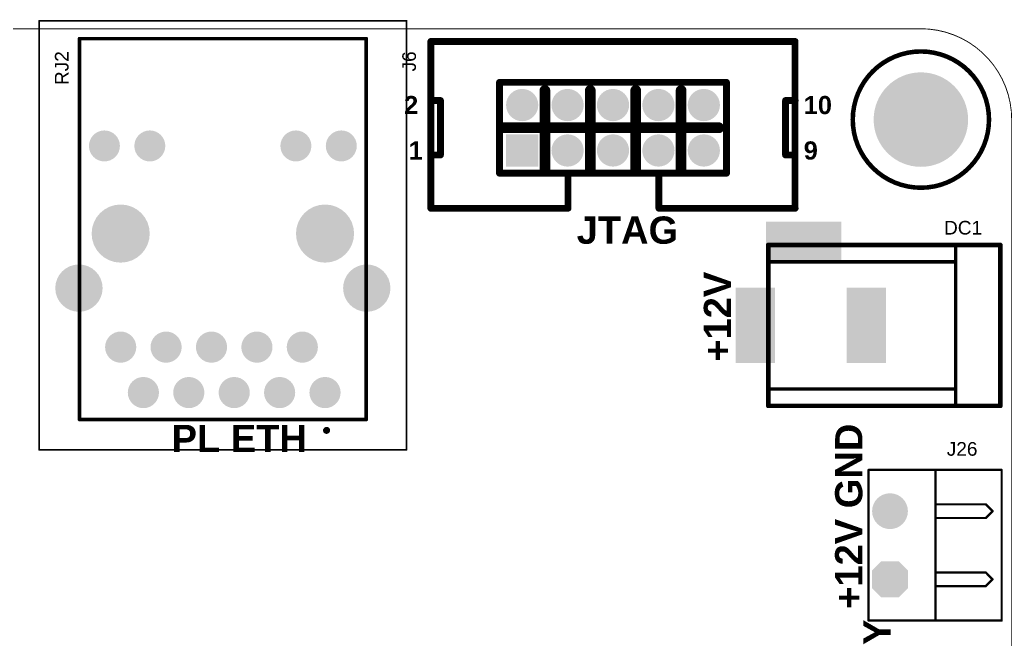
# Model space of a CAD drawing. Header units: inches. Extents: x -7 to 179, y 0 to 152.
# Drawn here: x 123.1 to 178.6, y 117.8 to 152.4 of the extents above; entities that cross this region are included whole.
import ezdxf

# ---------------------------------------------------------------- set-up
doc = ezdxf.new("R2010")
doc.units = ezdxf.units.IN
for name, color, linetype in [('BOT', 5, 'Continuous'), ('Bottom Overlay', 54, 'Continuous'), ('Bottom Solder', 6, 'Continuous'), ('Keep-Out Layer', 6, 'Continuous'), ('Mechanical 13', 56, 'Continuous'), ('Mechanical 15', 56, 'Continuous'), ('Multi-Layer', 9, 'Continuous'), ('Pad Holes', 156, 'Continuous'), ('TOP', 1, 'Continuous'), ('Top Overlay', 2, 'Continuous'), ('Top Solder', 216, 'Continuous')]:
    doc.layers.add(name, color=color, linetype=linetype)
doc.styles.add('Arial', font='', dxfattribs={"height": 0.2})
doc.styles.add('Arial_Bold', font='', dxfattribs={"height": 0.2})
doc.styles.get('Arial').set_extended_font_data('Arial')
doc.styles.get('Arial_Bold').set_extended_font_data('Arial', bold=True)

msp = doc.modelspace()

# ---------------------------------------------------------------- hatches: boundary and pattern name
at = {"layer": 'BOT'}
h = msp.add_hatch(color=5, dxfattribs=at)
edge = h.paths.add_edge_path()
edge.add_arc((173.482, 146.812), 2.54, 0, 360)
h = msp.add_hatch(color=5, dxfattribs=at)
edge = h.paths.add_edge_path()
edge.add_arc((151.181, 147.625), 0.8, 0, 360)
h = msp.add_hatch(color=5, dxfattribs=at)
edge = h.paths.add_edge_path()
edge.add_arc((153.721, 147.625), 0.8, 0, 360)
h = msp.add_hatch(color=5, dxfattribs=at)
edge = h.paths.add_edge_path()
edge.add_arc((156.261, 147.625), 0.8, 0, 360)
h = msp.add_hatch(color=5, dxfattribs=at)
edge = h.paths.add_edge_path()
edge.add_arc((158.801, 147.625), 0.8, 0, 360)
h = msp.add_hatch(color=5, dxfattribs=at)
edge = h.paths.add_edge_path()
edge.add_arc((161.341, 147.625), 0.8, 0, 360)
h = msp.add_hatch(color=5, dxfattribs=at)
edge = h.paths.add_edge_path()
edge.add_arc((127.813, 145.339), 0.765, 0, 360)
h = msp.add_hatch(color=5, dxfattribs=at)
edge = h.paths.add_edge_path()
edge.add_arc((130.353, 145.339), 0.765, 0, 360)
h = msp.add_hatch(color=5, dxfattribs=at)
edge = h.paths.add_edge_path()
edge.add_arc((138.523, 145.339), 0.765, 0, 360)
h = msp.add_hatch(color=5, dxfattribs=at)
edge = h.paths.add_edge_path()
edge.add_arc((141.063, 145.339), 0.765, 0, 360)
for points in [[(150.381, 145.885), (151.981, 145.885), (151.981, 144.285), (150.381, 144.285)], [(164.929, 141.005), (168.929, 141.005), (168.929, 139.005), (164.929, 139.005)], [(163.229, 137.305), (165.229, 137.305), (165.229, 133.305), (163.229, 133.305)], [(169.429, 137.305), (171.429, 137.305), (171.429, 133.305), (169.429, 133.305)], [(170.855, 121.557), (170.855, 120.657), (171.305, 120.207), (172.205, 120.207), (172.655, 120.657), (172.655, 121.557), (172.205, 122.007), (171.305, 122.007)]]:
    msp.add_hatch(color=5, dxfattribs=at).paths.add_polyline_path(points)
h = msp.add_hatch(color=5, dxfattribs=at)
edge = h.paths.add_edge_path()
edge.add_arc((153.721, 145.085), 0.8, 0, 360)
h = msp.add_hatch(color=5, dxfattribs=at)
edge = h.paths.add_edge_path()
edge.add_arc((156.261, 145.085), 0.8, 0, 360)
h = msp.add_hatch(color=5, dxfattribs=at)
edge = h.paths.add_edge_path()
edge.add_arc((158.801, 145.085), 0.8, 0, 360)
h = msp.add_hatch(color=5, dxfattribs=at)
edge = h.paths.add_edge_path()
edge.add_arc((161.341, 145.085), 0.8, 0, 360)
h = msp.add_hatch(color=5, dxfattribs=at)
edge = h.paths.add_edge_path()
edge.add_arc((128.723, 140.439), 0.813, 0, 360)
h = msp.add_hatch(color=5, dxfattribs=at)
edge = h.paths.add_edge_path()
edge.add_arc((140.153, 140.439), 0.813, 0, 360)
h = msp.add_hatch(color=5, dxfattribs=at)
edge = h.paths.add_edge_path()
edge.add_arc((126.388, 137.389), 1.222, 0, 360)
h = msp.add_hatch(color=5, dxfattribs=at)
edge = h.paths.add_edge_path()
edge.add_arc((142.488, 137.389), 1.222, 0, 360)
h = msp.add_hatch(color=5, dxfattribs=at)
edge = h.paths.add_edge_path()
edge.add_arc((128.723, 134.089), 0.77, 0, 360)
h = msp.add_hatch(color=5, dxfattribs=at)
edge = h.paths.add_edge_path()
edge.add_arc((131.263, 134.089), 0.77, 0, 360)
h = msp.add_hatch(color=5, dxfattribs=at)
edge = h.paths.add_edge_path()
edge.add_arc((133.803, 134.089), 0.77, 0, 360)
h = msp.add_hatch(color=5, dxfattribs=at)
edge = h.paths.add_edge_path()
edge.add_arc((136.343, 134.089), 0.77, 0, 360)
h = msp.add_hatch(color=5, dxfattribs=at)
edge = h.paths.add_edge_path()
edge.add_arc((138.883, 134.089), 0.77, 0, 360)
h = msp.add_hatch(color=5, dxfattribs=at)
edge = h.paths.add_edge_path()
edge.add_arc((129.993, 131.549), 0.77, 0, 360)
h = msp.add_hatch(color=5, dxfattribs=at)
edge = h.paths.add_edge_path()
edge.add_arc((132.533, 131.549), 0.77, 0, 360)
h = msp.add_hatch(color=5, dxfattribs=at)
edge = h.paths.add_edge_path()
edge.add_arc((135.073, 131.549), 0.77, 0, 360)
h = msp.add_hatch(color=5, dxfattribs=at)
edge = h.paths.add_edge_path()
edge.add_arc((137.613, 131.549), 0.77, 0, 360)
h = msp.add_hatch(color=5, dxfattribs=at)
edge = h.paths.add_edge_path()
edge.add_arc((140.153, 131.549), 0.77, 0, 360)
h = msp.add_hatch(color=5, dxfattribs=at)
edge = h.paths.add_edge_path()
edge.add_arc((171.755, 124.917), 0.9, 0, 360)
at = {"layer": 'Bottom Solder'}
h = msp.add_hatch(color=6, dxfattribs=at)
edge = h.paths.add_edge_path()
edge.add_arc((173.482, 146.812), 2.642, 0, 360)
h = msp.add_hatch(color=6, dxfattribs=at)
edge = h.paths.add_edge_path()
edge.add_arc((151.181, 147.625), 0.902, 0, 360)
h = msp.add_hatch(color=6, dxfattribs=at)
edge = h.paths.add_edge_path()
edge.add_arc((153.721, 147.625), 0.902, 0, 360)
h = msp.add_hatch(color=6, dxfattribs=at)
edge = h.paths.add_edge_path()
edge.add_arc((156.261, 147.625), 0.902, 0, 360)
h = msp.add_hatch(color=6, dxfattribs=at)
edge = h.paths.add_edge_path()
edge.add_arc((158.801, 147.625), 0.902, 0, 360)
h = msp.add_hatch(color=6, dxfattribs=at)
edge = h.paths.add_edge_path()
edge.add_arc((161.341, 147.625), 0.902, 0, 360)
h = msp.add_hatch(color=6, dxfattribs=at)
edge = h.paths.add_edge_path()
edge.add_arc((127.813, 145.339), 0.867, 0, 360)
h = msp.add_hatch(color=6, dxfattribs=at)
edge = h.paths.add_edge_path()
edge.add_arc((130.353, 145.339), 0.867, 0, 360)
h = msp.add_hatch(color=6, dxfattribs=at)
edge = h.paths.add_edge_path()
edge.add_arc((138.523, 145.339), 0.867, 0, 360)
h = msp.add_hatch(color=6, dxfattribs=at)
edge = h.paths.add_edge_path()
edge.add_arc((141.063, 145.339), 0.867, 0, 360)
for points in [[(150.279, 145.986), (152.082, 145.986), (152.082, 144.183), (150.279, 144.183)], [(164.827, 141.106), (169.03, 141.106), (169.03, 138.903), (164.827, 138.903)], [(163.127, 137.406), (165.33, 137.406), (165.33, 133.203), (163.127, 133.203)], [(169.327, 137.406), (171.53, 137.406), (171.53, 133.203), (169.327, 133.203)], [(170.753, 121.608), (170.753, 120.606), (171.254, 120.106), (172.256, 120.106), (172.756, 120.606), (172.756, 121.608), (172.256, 122.109), (171.254, 122.109)]]:
    msp.add_hatch(color=6, dxfattribs=at).paths.add_polyline_path(points)
h = msp.add_hatch(color=6, dxfattribs=at)
edge = h.paths.add_edge_path()
edge.add_arc((153.721, 145.085), 0.902, 0, 360)
h = msp.add_hatch(color=6, dxfattribs=at)
edge = h.paths.add_edge_path()
edge.add_arc((156.261, 145.085), 0.902, 0, 360)
h = msp.add_hatch(color=6, dxfattribs=at)
edge = h.paths.add_edge_path()
edge.add_arc((158.801, 145.085), 0.902, 0, 360)
h = msp.add_hatch(color=6, dxfattribs=at)
edge = h.paths.add_edge_path()
edge.add_arc((161.341, 145.085), 0.902, 0, 360)
h = msp.add_hatch(color=6, dxfattribs=at)
edge = h.paths.add_edge_path()
edge.add_arc((128.723, 140.439), 0.914, 0, 360)
h = msp.add_hatch(color=6, dxfattribs=at)
edge = h.paths.add_edge_path()
edge.add_arc((140.153, 140.439), 0.914, 0, 360)
h = msp.add_hatch(color=6, dxfattribs=at)
edge = h.paths.add_edge_path()
edge.add_arc((126.388, 137.389), 1.324, 0, 360)
h = msp.add_hatch(color=6, dxfattribs=at)
edge = h.paths.add_edge_path()
edge.add_arc((142.488, 137.389), 1.324, 0, 360)
h = msp.add_hatch(color=6, dxfattribs=at)
edge = h.paths.add_edge_path()
edge.add_arc((128.723, 134.089), 0.872, 0, 360)
h = msp.add_hatch(color=6, dxfattribs=at)
edge = h.paths.add_edge_path()
edge.add_arc((131.263, 134.089), 0.872, 0, 360)
h = msp.add_hatch(color=6, dxfattribs=at)
edge = h.paths.add_edge_path()
edge.add_arc((133.803, 134.089), 0.872, 0, 360)
h = msp.add_hatch(color=6, dxfattribs=at)
edge = h.paths.add_edge_path()
edge.add_arc((136.343, 134.089), 0.872, 0, 360)
h = msp.add_hatch(color=6, dxfattribs=at)
edge = h.paths.add_edge_path()
edge.add_arc((138.883, 134.089), 0.872, 0, 360)
h = msp.add_hatch(color=6, dxfattribs=at)
edge = h.paths.add_edge_path()
edge.add_arc((129.993, 131.549), 0.872, 0, 360)
h = msp.add_hatch(color=6, dxfattribs=at)
edge = h.paths.add_edge_path()
edge.add_arc((132.533, 131.549), 0.872, 0, 360)
h = msp.add_hatch(color=6, dxfattribs=at)
edge = h.paths.add_edge_path()
edge.add_arc((135.073, 131.549), 0.872, 0, 360)
h = msp.add_hatch(color=6, dxfattribs=at)
edge = h.paths.add_edge_path()
edge.add_arc((137.613, 131.549), 0.872, 0, 360)
h = msp.add_hatch(color=6, dxfattribs=at)
edge = h.paths.add_edge_path()
edge.add_arc((140.153, 131.549), 0.872, 0, 360)
h = msp.add_hatch(color=6, dxfattribs=at)
edge = h.paths.add_edge_path()
edge.add_arc((171.755, 124.917), 1.002, 0, 360)
at = {"layer": 'Multi-Layer'}
h = msp.add_hatch(color=9, dxfattribs=at)
edge = h.paths.add_edge_path()
edge.add_arc((173.482, 146.812), 2.54, 0, 360)
h = msp.add_hatch(color=9, dxfattribs=at)
edge = h.paths.add_edge_path()
edge.add_arc((151.181, 147.625), 0.8, 0, 360)
h = msp.add_hatch(color=9, dxfattribs=at)
edge = h.paths.add_edge_path()
edge.add_arc((153.721, 147.625), 0.8, 0, 360)
h = msp.add_hatch(color=9, dxfattribs=at)
edge = h.paths.add_edge_path()
edge.add_arc((156.261, 147.625), 0.8, 0, 360)
h = msp.add_hatch(color=9, dxfattribs=at)
edge = h.paths.add_edge_path()
edge.add_arc((158.801, 147.625), 0.8, 0, 360)
h = msp.add_hatch(color=9, dxfattribs=at)
edge = h.paths.add_edge_path()
edge.add_arc((161.341, 147.625), 0.8, 0, 360)
h = msp.add_hatch(color=9, dxfattribs=at)
edge = h.paths.add_edge_path()
edge.add_arc((127.813, 145.339), 0.765, 0, 360)
h = msp.add_hatch(color=9, dxfattribs=at)
edge = h.paths.add_edge_path()
edge.add_arc((130.353, 145.339), 0.765, 0, 360)
h = msp.add_hatch(color=9, dxfattribs=at)
edge = h.paths.add_edge_path()
edge.add_arc((138.523, 145.339), 0.765, 0, 360)
h = msp.add_hatch(color=9, dxfattribs=at)
edge = h.paths.add_edge_path()
edge.add_arc((141.063, 145.339), 0.765, 0, 360)
for points in [[(150.381, 145.885), (151.981, 145.885), (151.981, 144.285), (150.381, 144.285)], [(164.929, 141.005), (168.929, 141.005), (168.929, 139.005), (164.929, 139.005)], [(163.229, 137.305), (165.229, 137.305), (165.229, 133.305), (163.229, 133.305)], [(169.429, 137.305), (171.429, 137.305), (171.429, 133.305), (169.429, 133.305)], [(170.855, 121.557), (170.855, 120.657), (171.305, 120.207), (172.205, 120.207), (172.655, 120.657), (172.655, 121.557), (172.205, 122.007), (171.305, 122.007)]]:
    msp.add_hatch(color=9, dxfattribs=at).paths.add_polyline_path(points)
h = msp.add_hatch(color=9, dxfattribs=at)
edge = h.paths.add_edge_path()
edge.add_arc((153.721, 145.085), 0.8, 0, 360)
h = msp.add_hatch(color=9, dxfattribs=at)
edge = h.paths.add_edge_path()
edge.add_arc((156.261, 145.085), 0.8, 0, 360)
h = msp.add_hatch(color=9, dxfattribs=at)
edge = h.paths.add_edge_path()
edge.add_arc((158.801, 145.085), 0.8, 0, 360)
h = msp.add_hatch(color=9, dxfattribs=at)
edge = h.paths.add_edge_path()
edge.add_arc((161.341, 145.085), 0.8, 0, 360)
h = msp.add_hatch(color=9, dxfattribs=at)
edge = h.paths.add_edge_path()
edge.add_arc((128.723, 140.439), 0.813, 0, 360)
h = msp.add_hatch(color=9, dxfattribs=at)
edge = h.paths.add_edge_path()
edge.add_arc((140.153, 140.439), 0.813, 0, 360)
h = msp.add_hatch(color=9, dxfattribs=at)
edge = h.paths.add_edge_path()
edge.add_arc((126.388, 137.389), 1.222, 0, 360)
h = msp.add_hatch(color=9, dxfattribs=at)
edge = h.paths.add_edge_path()
edge.add_arc((142.488, 137.389), 1.222, 0, 360)
h = msp.add_hatch(color=9, dxfattribs=at)
edge = h.paths.add_edge_path()
edge.add_arc((128.723, 134.089), 0.77, 0, 360)
h = msp.add_hatch(color=9, dxfattribs=at)
edge = h.paths.add_edge_path()
edge.add_arc((131.263, 134.089), 0.77, 0, 360)
h = msp.add_hatch(color=9, dxfattribs=at)
edge = h.paths.add_edge_path()
edge.add_arc((133.803, 134.089), 0.77, 0, 360)
h = msp.add_hatch(color=9, dxfattribs=at)
edge = h.paths.add_edge_path()
edge.add_arc((136.343, 134.089), 0.77, 0, 360)
h = msp.add_hatch(color=9, dxfattribs=at)
edge = h.paths.add_edge_path()
edge.add_arc((138.883, 134.089), 0.77, 0, 360)
h = msp.add_hatch(color=9, dxfattribs=at)
edge = h.paths.add_edge_path()
edge.add_arc((129.993, 131.549), 0.77, 0, 360)
h = msp.add_hatch(color=9, dxfattribs=at)
edge = h.paths.add_edge_path()
edge.add_arc((132.533, 131.549), 0.77, 0, 360)
h = msp.add_hatch(color=9, dxfattribs=at)
edge = h.paths.add_edge_path()
edge.add_arc((135.073, 131.549), 0.77, 0, 360)
h = msp.add_hatch(color=9, dxfattribs=at)
edge = h.paths.add_edge_path()
edge.add_arc((137.613, 131.549), 0.77, 0, 360)
h = msp.add_hatch(color=9, dxfattribs=at)
edge = h.paths.add_edge_path()
edge.add_arc((140.153, 131.549), 0.77, 0, 360)
h = msp.add_hatch(color=9, dxfattribs=at)
edge = h.paths.add_edge_path()
edge.add_arc((171.755, 124.917), 0.9, 0, 360)
at = {"layer": 'Pad Holes'}
h = msp.add_hatch(color=7, dxfattribs=at)
edge = h.paths.add_edge_path()
edge.add_arc((173.482, 146.812), 1.587, 0, 360)
h = msp.add_hatch(color=7, dxfattribs=at)
edge = h.paths.add_edge_path()
edge.add_arc((151.181, 147.625), 0.45, 0, 360)
h = msp.add_hatch(color=7, dxfattribs=at)
edge = h.paths.add_edge_path()
edge.add_arc((153.721, 147.625), 0.45, 0, 360)
h = msp.add_hatch(color=7, dxfattribs=at)
edge = h.paths.add_edge_path()
edge.add_arc((156.261, 147.625), 0.45, 0, 360)
h = msp.add_hatch(color=7, dxfattribs=at)
edge = h.paths.add_edge_path()
edge.add_arc((158.801, 147.625), 0.45, 0, 360)
h = msp.add_hatch(color=7, dxfattribs=at)
edge = h.paths.add_edge_path()
edge.add_arc((161.341, 147.625), 0.45, 0, 360)
h = msp.add_hatch(color=7, dxfattribs=at)
edge = h.paths.add_edge_path()
edge.add_arc((127.813, 145.339), 0.51, 0, 360)
h = msp.add_hatch(color=7, dxfattribs=at)
edge = h.paths.add_edge_path()
edge.add_arc((130.353, 145.339), 0.51, 0, 360)
h = msp.add_hatch(color=7, dxfattribs=at)
edge = h.paths.add_edge_path()
edge.add_arc((138.523, 145.339), 0.51, 0, 360)
h = msp.add_hatch(color=7, dxfattribs=at)
edge = h.paths.add_edge_path()
edge.add_arc((141.063, 145.339), 0.51, 0, 360)
h = msp.add_hatch(color=7, dxfattribs=at)
edge = h.paths.add_edge_path()
edge.add_arc((151.181, 145.085), 0.45, 0, 360)
h = msp.add_hatch(color=7, dxfattribs=at)
edge = h.paths.add_edge_path()
edge.add_arc((153.721, 145.085), 0.45, 0, 360)
h = msp.add_hatch(color=7, dxfattribs=at)
edge = h.paths.add_edge_path()
edge.add_arc((156.261, 145.085), 0.45, 0, 360)
h = msp.add_hatch(color=7, dxfattribs=at)
edge = h.paths.add_edge_path()
edge.add_arc((158.801, 145.085), 0.45, 0, 360)
h = msp.add_hatch(color=7, dxfattribs=at)
edge = h.paths.add_edge_path()
edge.add_arc((161.341, 145.085), 0.45, 0, 360)
h = msp.add_hatch(color=7, dxfattribs=at)
edge = h.paths.add_edge_path()
edge.add_arc((128.723, 140.439), 1.625, 0, 360)
h = msp.add_hatch(color=7, dxfattribs=at)
edge = h.paths.add_edge_path()
edge.add_arc((140.153, 140.439), 1.625, 0, 360)
h = msp.add_hatch(color=7, dxfattribs=at)
edge = h.paths.add_edge_path()
edge.add_arc((166.079, 140.005), 0.4, 90, 270)
edge.add_line((166.079, 139.605), (167.779, 139.605))
edge.add_arc((167.779, 140.005), 0.4, 270, 450)
edge.add_line((167.779, 140.405), (166.079, 140.405))
h = msp.add_hatch(color=7, dxfattribs=at)
edge = h.paths.add_edge_path()
edge.add_arc((126.388, 137.389), 0.815, 0, 360)
h = msp.add_hatch(color=7, dxfattribs=at)
edge = h.paths.add_edge_path()
edge.add_arc((142.488, 137.389), 0.815, 0, 360)
h = msp.add_hatch(color=7, dxfattribs=at)
edge = h.paths.add_edge_path()
edge.add_arc((164.229, 134.205), 0.4, 180, 360)
edge.add_line((164.629, 134.205), (164.629, 136.405))
edge.add_arc((164.229, 136.405), 0.4, 0, 180)
edge.add_line((163.829, 136.405), (163.829, 134.205))
h = msp.add_hatch(color=7, dxfattribs=at)
edge = h.paths.add_edge_path()
edge.add_arc((170.429, 134.205), 0.4, 180, 360)
edge.add_line((170.829, 134.205), (170.829, 136.405))
edge.add_arc((170.429, 136.405), 0.4, 0, 180)
edge.add_line((170.029, 136.405), (170.029, 134.205))
h = msp.add_hatch(color=7, dxfattribs=at)
edge = h.paths.add_edge_path()
edge.add_arc((128.723, 134.089), 0.495, 0, 360)
h = msp.add_hatch(color=7, dxfattribs=at)
edge = h.paths.add_edge_path()
edge.add_arc((131.263, 134.089), 0.495, 0, 360)
h = msp.add_hatch(color=7, dxfattribs=at)
edge = h.paths.add_edge_path()
edge.add_arc((133.803, 134.089), 0.495, 0, 360)
h = msp.add_hatch(color=7, dxfattribs=at)
edge = h.paths.add_edge_path()
edge.add_arc((136.343, 134.089), 0.495, 0, 360)
h = msp.add_hatch(color=7, dxfattribs=at)
edge = h.paths.add_edge_path()
edge.add_arc((138.883, 134.089), 0.495, 0, 360)
h = msp.add_hatch(color=7, dxfattribs=at)
edge = h.paths.add_edge_path()
edge.add_arc((129.993, 131.549), 0.495, 0, 360)
h = msp.add_hatch(color=7, dxfattribs=at)
edge = h.paths.add_edge_path()
edge.add_arc((132.533, 131.549), 0.495, 0, 360)
h = msp.add_hatch(color=7, dxfattribs=at)
edge = h.paths.add_edge_path()
edge.add_arc((135.073, 131.549), 0.495, 0, 360)
h = msp.add_hatch(color=7, dxfattribs=at)
edge = h.paths.add_edge_path()
edge.add_arc((137.613, 131.549), 0.495, 0, 360)
h = msp.add_hatch(color=7, dxfattribs=at)
edge = h.paths.add_edge_path()
edge.add_arc((140.153, 131.549), 0.495, 0, 360)
h = msp.add_hatch(color=7, dxfattribs=at)
edge = h.paths.add_edge_path()
edge.add_arc((171.755, 124.917), 0.6, 0, 360)
h = msp.add_hatch(color=7, dxfattribs=at)
edge = h.paths.add_edge_path()
edge.add_arc((171.755, 121.107), 0.6, 0, 360)
at = {"layer": 'TOP'}
h = msp.add_hatch(color=1, dxfattribs=at)
edge = h.paths.add_edge_path()
edge.add_arc((173.482, 146.812), 2.54, 0, 360)
h = msp.add_hatch(color=1, dxfattribs=at)
edge = h.paths.add_edge_path()
edge.add_arc((151.181, 147.625), 0.8, 0, 360)
h = msp.add_hatch(color=1, dxfattribs=at)
edge = h.paths.add_edge_path()
edge.add_arc((153.721, 147.625), 0.8, 0, 360)
h = msp.add_hatch(color=1, dxfattribs=at)
edge = h.paths.add_edge_path()
edge.add_arc((156.261, 147.625), 0.8, 0, 360)
h = msp.add_hatch(color=1, dxfattribs=at)
edge = h.paths.add_edge_path()
edge.add_arc((158.801, 147.625), 0.8, 0, 360)
h = msp.add_hatch(color=1, dxfattribs=at)
edge = h.paths.add_edge_path()
edge.add_arc((161.341, 147.625), 0.8, 0, 360)
h = msp.add_hatch(color=1, dxfattribs=at)
edge = h.paths.add_edge_path()
edge.add_arc((127.813, 145.339), 0.765, 0, 360)
h = msp.add_hatch(color=1, dxfattribs=at)
edge = h.paths.add_edge_path()
edge.add_arc((130.353, 145.339), 0.765, 0, 360)
h = msp.add_hatch(color=1, dxfattribs=at)
edge = h.paths.add_edge_path()
edge.add_arc((138.523, 145.339), 0.765, 0, 360)
h = msp.add_hatch(color=1, dxfattribs=at)
edge = h.paths.add_edge_path()
edge.add_arc((141.063, 145.339), 0.765, 0, 360)
for points in [[(150.381, 145.885), (151.981, 145.885), (151.981, 144.285), (150.381, 144.285)], [(164.929, 141.005), (168.929, 141.005), (168.929, 139.005), (164.929, 139.005)], [(163.229, 137.305), (165.229, 137.305), (165.229, 133.305), (163.229, 133.305)], [(169.429, 137.305), (171.429, 137.305), (171.429, 133.305), (169.429, 133.305)], [(170.855, 121.557), (170.855, 120.657), (171.305, 120.207), (172.205, 120.207), (172.655, 120.657), (172.655, 121.557), (172.205, 122.007), (171.305, 122.007)]]:
    msp.add_hatch(color=1, dxfattribs=at).paths.add_polyline_path(points)
h = msp.add_hatch(color=1, dxfattribs=at)
edge = h.paths.add_edge_path()
edge.add_arc((153.721, 145.085), 0.8, 0, 360)
h = msp.add_hatch(color=1, dxfattribs=at)
edge = h.paths.add_edge_path()
edge.add_arc((156.261, 145.085), 0.8, 0, 360)
h = msp.add_hatch(color=1, dxfattribs=at)
edge = h.paths.add_edge_path()
edge.add_arc((158.801, 145.085), 0.8, 0, 360)
h = msp.add_hatch(color=1, dxfattribs=at)
edge = h.paths.add_edge_path()
edge.add_arc((161.341, 145.085), 0.8, 0, 360)
h = msp.add_hatch(color=1, dxfattribs=at)
edge = h.paths.add_edge_path()
edge.add_arc((128.723, 140.439), 0.813, 0, 360)
h = msp.add_hatch(color=1, dxfattribs=at)
edge = h.paths.add_edge_path()
edge.add_arc((140.153, 140.439), 0.813, 0, 360)
h = msp.add_hatch(color=1, dxfattribs=at)
edge = h.paths.add_edge_path()
edge.add_arc((126.388, 137.389), 1.222, 0, 360)
h = msp.add_hatch(color=1, dxfattribs=at)
edge = h.paths.add_edge_path()
edge.add_arc((142.488, 137.389), 1.222, 0, 360)
h = msp.add_hatch(color=1, dxfattribs=at)
edge = h.paths.add_edge_path()
edge.add_arc((128.723, 134.089), 0.77, 0, 360)
h = msp.add_hatch(color=1, dxfattribs=at)
edge = h.paths.add_edge_path()
edge.add_arc((131.263, 134.089), 0.77, 0, 360)
h = msp.add_hatch(color=1, dxfattribs=at)
edge = h.paths.add_edge_path()
edge.add_arc((133.803, 134.089), 0.77, 0, 360)
h = msp.add_hatch(color=1, dxfattribs=at)
edge = h.paths.add_edge_path()
edge.add_arc((136.343, 134.089), 0.77, 0, 360)
h = msp.add_hatch(color=1, dxfattribs=at)
edge = h.paths.add_edge_path()
edge.add_arc((138.883, 134.089), 0.77, 0, 360)
h = msp.add_hatch(color=1, dxfattribs=at)
edge = h.paths.add_edge_path()
edge.add_arc((129.993, 131.549), 0.77, 0, 360)
h = msp.add_hatch(color=1, dxfattribs=at)
edge = h.paths.add_edge_path()
edge.add_arc((132.533, 131.549), 0.77, 0, 360)
h = msp.add_hatch(color=1, dxfattribs=at)
edge = h.paths.add_edge_path()
edge.add_arc((135.073, 131.549), 0.77, 0, 360)
h = msp.add_hatch(color=1, dxfattribs=at)
edge = h.paths.add_edge_path()
edge.add_arc((137.613, 131.549), 0.77, 0, 360)
h = msp.add_hatch(color=1, dxfattribs=at)
edge = h.paths.add_edge_path()
edge.add_arc((140.153, 131.549), 0.77, 0, 360)
h = msp.add_hatch(color=1, dxfattribs=at)
edge = h.paths.add_edge_path()
edge.add_arc((171.755, 124.917), 0.9, 0, 360)
at = {"layer": 'Top Solder'}
h = msp.add_hatch(color=216, dxfattribs=at)
edge = h.paths.add_edge_path()
edge.add_arc((173.482, 146.812), 2.642, 0, 360)
h = msp.add_hatch(color=216, dxfattribs=at)
edge = h.paths.add_edge_path()
edge.add_arc((151.181, 147.625), 0.902, 0, 360)
h = msp.add_hatch(color=216, dxfattribs=at)
edge = h.paths.add_edge_path()
edge.add_arc((153.721, 147.625), 0.902, 0, 360)
h = msp.add_hatch(color=216, dxfattribs=at)
edge = h.paths.add_edge_path()
edge.add_arc((156.261, 147.625), 0.902, 0, 360)
h = msp.add_hatch(color=216, dxfattribs=at)
edge = h.paths.add_edge_path()
edge.add_arc((158.801, 147.625), 0.902, 0, 360)
h = msp.add_hatch(color=216, dxfattribs=at)
edge = h.paths.add_edge_path()
edge.add_arc((161.341, 147.625), 0.902, 0, 360)
h = msp.add_hatch(color=216, dxfattribs=at)
edge = h.paths.add_edge_path()
edge.add_arc((127.813, 145.339), 0.867, 0, 360)
h = msp.add_hatch(color=216, dxfattribs=at)
edge = h.paths.add_edge_path()
edge.add_arc((130.353, 145.339), 0.867, 0, 360)
h = msp.add_hatch(color=216, dxfattribs=at)
edge = h.paths.add_edge_path()
edge.add_arc((138.523, 145.339), 0.867, 0, 360)
h = msp.add_hatch(color=216, dxfattribs=at)
edge = h.paths.add_edge_path()
edge.add_arc((141.063, 145.339), 0.867, 0, 360)
for points in [[(150.279, 145.986), (152.082, 145.986), (152.082, 144.183), (150.279, 144.183)], [(164.827, 141.106), (169.03, 141.106), (169.03, 138.903), (164.827, 138.903)], [(163.127, 137.406), (165.33, 137.406), (165.33, 133.203), (163.127, 133.203)], [(169.327, 137.406), (171.53, 137.406), (171.53, 133.203), (169.327, 133.203)], [(170.753, 121.608), (170.753, 120.606), (171.254, 120.106), (172.256, 120.106), (172.756, 120.606), (172.756, 121.608), (172.256, 122.109), (171.254, 122.109)]]:
    msp.add_hatch(color=216, dxfattribs=at).paths.add_polyline_path(points)
h = msp.add_hatch(color=216, dxfattribs=at)
edge = h.paths.add_edge_path()
edge.add_arc((153.721, 145.085), 0.902, 0, 360)
h = msp.add_hatch(color=216, dxfattribs=at)
edge = h.paths.add_edge_path()
edge.add_arc((156.261, 145.085), 0.902, 0, 360)
h = msp.add_hatch(color=216, dxfattribs=at)
edge = h.paths.add_edge_path()
edge.add_arc((158.801, 145.085), 0.902, 0, 360)
h = msp.add_hatch(color=216, dxfattribs=at)
edge = h.paths.add_edge_path()
edge.add_arc((161.341, 145.085), 0.902, 0, 360)
h = msp.add_hatch(color=216, dxfattribs=at)
edge = h.paths.add_edge_path()
edge.add_arc((128.723, 140.439), 0.914, 0, 360)
h = msp.add_hatch(color=216, dxfattribs=at)
edge = h.paths.add_edge_path()
edge.add_arc((140.153, 140.439), 0.914, 0, 360)
h = msp.add_hatch(color=216, dxfattribs=at)
edge = h.paths.add_edge_path()
edge.add_arc((126.388, 137.389), 1.324, 0, 360)
h = msp.add_hatch(color=216, dxfattribs=at)
edge = h.paths.add_edge_path()
edge.add_arc((142.488, 137.389), 1.324, 0, 360)
h = msp.add_hatch(color=216, dxfattribs=at)
edge = h.paths.add_edge_path()
edge.add_arc((128.723, 134.089), 0.872, 0, 360)
h = msp.add_hatch(color=216, dxfattribs=at)
edge = h.paths.add_edge_path()
edge.add_arc((131.263, 134.089), 0.872, 0, 360)
h = msp.add_hatch(color=216, dxfattribs=at)
edge = h.paths.add_edge_path()
edge.add_arc((133.803, 134.089), 0.872, 0, 360)
h = msp.add_hatch(color=216, dxfattribs=at)
edge = h.paths.add_edge_path()
edge.add_arc((136.343, 134.089), 0.872, 0, 360)
h = msp.add_hatch(color=216, dxfattribs=at)
edge = h.paths.add_edge_path()
edge.add_arc((138.883, 134.089), 0.872, 0, 360)
h = msp.add_hatch(color=216, dxfattribs=at)
edge = h.paths.add_edge_path()
edge.add_arc((129.993, 131.549), 0.872, 0, 360)
h = msp.add_hatch(color=216, dxfattribs=at)
edge = h.paths.add_edge_path()
edge.add_arc((132.533, 131.549), 0.872, 0, 360)
h = msp.add_hatch(color=216, dxfattribs=at)
edge = h.paths.add_edge_path()
edge.add_arc((135.073, 131.549), 0.872, 0, 360)
h = msp.add_hatch(color=216, dxfattribs=at)
edge = h.paths.add_edge_path()
edge.add_arc((137.613, 131.549), 0.872, 0, 360)
h = msp.add_hatch(color=216, dxfattribs=at)
edge = h.paths.add_edge_path()
edge.add_arc((140.153, 131.549), 0.872, 0, 360)
h = msp.add_hatch(color=216, dxfattribs=at)
edge = h.paths.add_edge_path()
edge.add_arc((171.755, 124.917), 1.002, 0, 360)

# ---------------------------------------------------------------- linework, layer by layer
at = {"layer": 'Bottom Overlay'}
for points in [[(152.451, 144.069, 0.6, 0.6, 0), (152.451, 148.438, 0.6, 0.6, 0)], [(154.991, 144.069, 0.6, 0.6, 0), (154.991, 148.438, 0.6, 0.6, 0)], [(157.531, 144.069, 0.6, 0.6, 0), (157.531, 148.438, 0.6, 0.6, 0)], [(160.071, 144.069, 0.6, 0.6, 0), (160.071, 148.438, 0.6, 0.6, 0)], [(150.139, 146.355, 0.6, 0.6, 0), (162.181, 146.355, 0.6, 0.6, 0)]]:
    msp.add_lwpolyline(points, format="xyseb", dxfattribs=at)
for points in [[(152.301, 148.438, 0.3, 0.3, 1), (152.601, 148.438, 0.3, 0.3, 1)], [(154.841, 148.438, 0.3, 0.3, 1), (155.141, 148.438, 0.3, 0.3, 1)], [(157.381, 148.438, 0.3, 0.3, 1), (157.681, 148.438, 0.3, 0.3, 1)], [(159.921, 148.438, 0.3, 0.3, 1), (160.221, 148.438, 0.3, 0.3, 1)], [(149.989, 146.355, 0.3, 0.3, 1), (150.289, 146.355, 0.3, 0.3, 1)], [(162.031, 146.355, 0.3, 0.3, 1), (162.331, 146.355, 0.3, 0.3, 1)], [(152.301, 144.069, 0.3, 0.3, 1), (152.601, 144.069, 0.3, 0.3, 1)], [(154.841, 144.069, 0.3, 0.3, 1), (155.141, 144.069, 0.3, 0.3, 1)], [(157.381, 144.069, 0.3, 0.3, 1), (157.681, 144.069, 0.3, 0.3, 1)], [(159.921, 144.069, 0.3, 0.3, 1), (160.221, 144.069, 0.3, 0.3, 1)]]:
    msp.add_lwpolyline(points, format="xyseb", close=True, dxfattribs=at)
at = {"layer": 'Keep-Out Layer'}
for points in [[(5.08, 151.892, 0.0508, 0.0508, 0), (173.482, 151.892, 0.0508, 0.0508, 0)], [(173.482, 151.892, 0.0508, 0.0508, -0.414214), (178.562, 146.812, 0.0508, 0.0508, 0)], [(178.562, 5.08, 0.0508, 0.0508, 0), (178.562, 146.812, 0.0508, 0.0508, 0)]]:
    msp.add_lwpolyline(points, format="xyseb", dxfattribs=at)
for points in [[(173.469, 151.892, 0.0254, 0.0254, 1), (173.495, 151.892, 0.0254, 0.0254, 1)], [(173.469, 151.892, 0.0254, 0.0254, 1), (173.495, 151.892, 0.0254, 0.0254, 1)], [(178.549, 146.812, 0.0254, 0.0254, 1), (178.575, 146.812, 0.0254, 0.0254, 1)], [(178.549, 146.812, 0.0254, 0.0254, 1), (178.575, 146.812, 0.0254, 0.0254, 1)]]:
    msp.add_lwpolyline(points, format="xyseb", close=True, dxfattribs=at)
at = {"layer": 'Mechanical 13'}
for points in [[(126.418, 130.039, 0.2, 0.2, 0), (126.418, 151.339, 0.2, 0.2, 0)], [(126.418, 151.339, 0.2, 0.2, 0), (142.458, 151.339, 0.2, 0.2, 0)], [(142.458, 130.039, 0.2, 0.2, 0), (142.458, 151.339, 0.2, 0.2, 0)], [(126.418, 130.039, 0.2, 0.2, 0), (142.458, 130.039, 0.2, 0.2, 0)]]:
    msp.add_lwpolyline(points, format="xyseb", dxfattribs=at)
for points in [[(126.368, 151.339, 0.1, 0.1, 1), (126.468, 151.339, 0.1, 0.1, 1)], [(126.368, 151.339, 0.1, 0.1, 1), (126.468, 151.339, 0.1, 0.1, 1)], [(142.408, 151.339, 0.1, 0.1, 1), (142.508, 151.339, 0.1, 0.1, 1)], [(142.408, 151.339, 0.1, 0.1, 1), (142.508, 151.339, 0.1, 0.1, 1)], [(126.368, 130.039, 0.1, 0.1, 1), (126.468, 130.039, 0.1, 0.1, 1)], [(126.368, 130.039, 0.1, 0.1, 1), (126.468, 130.039, 0.1, 0.1, 1)], [(142.408, 130.039, 0.1, 0.1, 1), (142.508, 130.039, 0.1, 0.1, 1)], [(142.408, 130.039, 0.1, 0.1, 1), (142.508, 130.039, 0.1, 0.1, 1)]]:
    msp.add_lwpolyline(points, format="xyseb", close=True, dxfattribs=at)
at = {"layer": 'Mechanical 15'}
for points in [[(124.165, 128.347, 0.1, 0.1, 0), (124.165, 152.339, 0.1, 0.1, 0)], [(124.165, 152.339, 0.1, 0.1, 0), (144.711, 152.339, 0.1, 0.1, 0)], [(144.711, 128.347, 0.1, 0.1, 0), (144.711, 152.339, 0.1, 0.1, 0)], [(124.165, 128.347, 0.1, 0.1, 0), (144.711, 128.347, 0.1, 0.1, 0)]]:
    msp.add_lwpolyline(points, format="xyseb", dxfattribs=at)
for points in [[(124.14, 152.339, 0.05, 0.05, 1), (124.19, 152.339, 0.05, 0.05, 1)], [(124.14, 152.339, 0.05, 0.05, 1), (124.19, 152.339, 0.05, 0.05, 1)], [(144.686, 152.339, 0.05, 0.05, 1), (144.736, 152.339, 0.05, 0.05, 1)], [(144.686, 152.339, 0.05, 0.05, 1), (144.736, 152.339, 0.05, 0.05, 1)], [(124.14, 128.347, 0.05, 0.05, 1), (124.19, 128.347, 0.05, 0.05, 1)], [(124.14, 128.347, 0.05, 0.05, 1), (124.19, 128.347, 0.05, 0.05, 1)], [(144.686, 128.347, 0.05, 0.05, 1), (144.736, 128.347, 0.05, 0.05, 1)], [(144.686, 128.347, 0.05, 0.05, 1), (144.736, 128.347, 0.05, 0.05, 1)]]:
    msp.add_lwpolyline(points, format="xyseb", close=True, dxfattribs=at)
at = {"layer": 'Top Overlay'}
for points in [[(126.418, 151.339, 0.1, 0.1, 0), (142.458, 151.339, 0.1, 0.1, 0)], [(126.418, 139.339, 0.1, 0.1, 0), (126.418, 151.339, 0.1, 0.1, 0)], [(142.458, 139.339, 0.1, 0.1, 0), (142.458, 151.339, 0.1, 0.1, 0)], [(146.071, 141.855, 0.381, 0.381, 0), (146.071, 151.181, 0.381, 0.381, 0)], [(146.071, 151.181, 0.381, 0.381, 0), (166.446, 151.181, 0.381, 0.381, 0)], [(166.446, 141.851, 0.381, 0.381, 0), (166.446, 151.181, 0.381, 0.381, 0)], [(149.911, 143.815, 0.381, 0.381, 0), (149.911, 148.895, 0.381, 0.381, 0)], [(149.911, 148.895, 0.381, 0.381, 0), (162.611, 148.895, 0.381, 0.381, 0)], [(162.611, 143.815, 0.381, 0.381, 0), (162.611, 148.895, 0.381, 0.381, 0)], [(146.101, 147.879, 0.381, 0.381, 0), (146.609, 147.879, 0.381, 0.381, 0)], [(146.609, 144.831, 0.381, 0.381, 0), (146.609, 147.879, 0.381, 0.381, 0)], [(165.913, 144.831, 0.381, 0.381, 0), (165.913, 147.879, 0.381, 0.381, 0)], [(165.913, 147.879, 0.381, 0.381, 0), (166.451, 147.879, 0.381, 0.381, 0)], [(149.911, 146.355, 0.381, 0.381, 0), (152.451, 146.355, 0.381, 0.381, 0)], [(152.451, 143.815, 0.381, 0.381, 0), (152.451, 146.355, 0.381, 0.381, 0)], [(146.071, 144.831, 0.381, 0.381, 0), (146.609, 144.831, 0.381, 0.381, 0)], [(165.913, 144.831, 0.381, 0.381, 0), (166.421, 144.831, 0.381, 0.381, 0)], [(149.911, 143.815, 0.381, 0.381, 0), (162.611, 143.815, 0.381, 0.381, 0)], [(153.746, 141.855, 0.381, 0.381, 0), (153.746, 143.815, 0.381, 0.381, 0)], [(158.826, 141.855, 0.381, 0.381, 0), (158.826, 143.815, 0.381, 0.381, 0)], [(146.071, 141.855, 0.381, 0.381, 0), (153.746, 141.855, 0.381, 0.381, 0)], [(158.826, 141.855, 0.381, 0.381, 0), (166.451, 141.855, 0.381, 0.381, 0)], [(164.945, 139.805, 0.254, 0.254, 0), (177.929, 139.805, 0.254, 0.254, 0)], [(164.945, 130.805, 0.254, 0.254, 0), (164.945, 139.805, 0.254, 0.254, 0)], [(175.429, 130.805, 0.2, 0.2, 0), (175.429, 139.805, 0.2, 0.2, 0)], [(177.929, 130.805, 0.254, 0.254, 0), (177.929, 139.805, 0.254, 0.254, 0)], [(164.945, 138.861, 0.2, 0.2, 0), (175.429, 138.861, 0.2, 0.2, 0)], [(126.415, 130.039, 0.1, 0.1, 0), (126.415, 135.639, 0.1, 0.1, 0)], [(142.438, 130.039, 0.1, 0.1, 0), (142.488, 135.639, 0.1, 0.1, 0)], [(164.945, 131.749, 0.2, 0.2, 0), (175.429, 131.749, 0.2, 0.2, 0)], [(164.945, 130.805, 0.254, 0.254, 0), (177.929, 130.805, 0.254, 0.254, 0)], [(126.415, 130.039, 0.1, 0.1, 0), (142.438, 130.039, 0.1, 0.1, 0)], [(140.338, 129.439, 0.2, 0.2, -1), (140.138, 129.439, 0.2, 0.2, 0)], [(140.153, 129.439, 0.2, 0.2, -1), (140.338, 129.439, 0.2, 0.2, 0)], [(170.555, 127.222, 0.127, 0.127, 0), (177.978, 127.222, 0.127, 0.127, 0)], [(170.555, 118.802, 0.127, 0.127, 0), (170.555, 127.222, 0.127, 0.127, 0)], [(174.295, 118.802, 0.127, 0.127, 0), (174.295, 127.222, 0.127, 0.127, 0)], [(178.001, 118.802, 0.127, 0.127, 0), (178.001, 127.222, 0.127, 0.127, 0)], [(174.295, 125.298, 0.127, 0.127, 0), (177.112, 125.298, 0.127, 0.127, 0)], [(177.112, 125.298, 0.127, 0.127, 0), (177.493, 124.917, 0.127, 0.127, 0)], [(177.112, 124.536, 0.127, 0.127, 0), (177.493, 124.917, 0.127, 0.127, 0)], [(174.295, 124.536, 0.127, 0.127, 0), (177.112, 124.536, 0.127, 0.127, 0)], [(174.295, 121.488, 0.127, 0.127, 0), (177.112, 121.488, 0.127, 0.127, 0)], [(177.112, 121.488, 0.127, 0.127, 0), (177.493, 121.107, 0.127, 0.127, 0)], [(177.112, 120.726, 0.127, 0.127, 0), (177.493, 121.107, 0.127, 0.127, 0)], [(174.295, 120.726, 0.127, 0.127, 0), (177.112, 120.726, 0.127, 0.127, 0)], [(170.555, 118.802, 0.127, 0.127, 0), (178.001, 118.802, 0.127, 0.127, 0)]]:
    msp.add_lwpolyline(points, format="xyseb", dxfattribs=at)
for points in [[(126.393, 151.339, 0.05, 0.05, 1), (126.443, 151.339, 0.05, 0.05, 1)], [(126.393, 151.339, 0.05, 0.05, 1), (126.443, 151.339, 0.05, 0.05, 1)], [(142.433, 151.339, 0.05, 0.05, 1), (142.483, 151.339, 0.05, 0.05, 1)], [(142.433, 151.339, 0.05, 0.05, 1), (142.483, 151.339, 0.05, 0.05, 1)], [(145.976, 151.181, 0.191, 0.191, 1), (146.166, 151.181, 0.191, 0.191, 1)], [(145.976, 151.181, 0.191, 0.191, 1), (146.166, 151.181, 0.191, 0.191, 1)], [(166.351, 151.181, 0.191, 0.191, 1), (166.541, 151.181, 0.191, 0.191, 1)], [(166.351, 151.181, 0.191, 0.191, 1), (166.541, 151.181, 0.191, 0.191, 1)], [(177.292, 146.812, 0.254, 0.254, 1), (169.672, 146.812, 0.254, 0.254, 1)], [(149.816, 148.895, 0.191, 0.191, 1), (150.006, 148.895, 0.191, 0.191, 1)], [(149.816, 148.895, 0.191, 0.191, 1), (150.006, 148.895, 0.191, 0.191, 1)], [(162.516, 148.895, 0.191, 0.191, 1), (162.706, 148.895, 0.191, 0.191, 1)], [(162.516, 148.895, 0.191, 0.191, 1), (162.706, 148.895, 0.191, 0.191, 1)], [(146.006, 147.879, 0.191, 0.191, 1), (146.196, 147.879, 0.191, 0.191, 1)], [(146.514, 147.879, 0.191, 0.191, 1), (146.704, 147.879, 0.191, 0.191, 1)], [(146.514, 147.879, 0.191, 0.191, 1), (146.704, 147.879, 0.191, 0.191, 1)], [(165.818, 147.879, 0.191, 0.191, 1), (166.008, 147.879, 0.191, 0.191, 1)], [(165.818, 147.879, 0.191, 0.191, 1), (166.008, 147.879, 0.191, 0.191, 1)], [(166.356, 147.879, 0.191, 0.191, 1), (166.546, 147.879, 0.191, 0.191, 1)], [(149.816, 146.355, 0.191, 0.191, 1), (150.006, 146.355, 0.191, 0.191, 1)], [(152.356, 146.355, 0.191, 0.191, 1), (152.546, 146.355, 0.191, 0.191, 1)], [(152.356, 146.355, 0.191, 0.191, 1), (152.546, 146.355, 0.191, 0.191, 1)], [(169.608, 146.812, 0.127, 0.127, 1), (169.736, 146.812, 0.127, 0.127, 1)], [(177.228, 146.812, 0.127, 0.127, 1), (177.356, 146.812, 0.127, 0.127, 1)], [(145.976, 144.831, 0.191, 0.191, 1), (146.166, 144.831, 0.191, 0.191, 1)], [(146.514, 144.831, 0.191, 0.191, 1), (146.704, 144.831, 0.191, 0.191, 1)], [(146.514, 144.831, 0.191, 0.191, 1), (146.704, 144.831, 0.191, 0.191, 1)], [(165.818, 144.831, 0.191, 0.191, 1), (166.008, 144.831, 0.191, 0.191, 1)], [(165.818, 144.831, 0.191, 0.191, 1), (166.008, 144.831, 0.191, 0.191, 1)], [(166.326, 144.831, 0.191, 0.191, 1), (166.516, 144.831, 0.191, 0.191, 1)], [(149.816, 143.815, 0.191, 0.191, 1), (150.006, 143.815, 0.191, 0.191, 1)], [(149.816, 143.815, 0.191, 0.191, 1), (150.006, 143.815, 0.191, 0.191, 1)], [(152.356, 143.815, 0.191, 0.191, 1), (152.546, 143.815, 0.191, 0.191, 1)], [(153.651, 143.815, 0.191, 0.191, 1), (153.841, 143.815, 0.191, 0.191, 1)], [(158.731, 143.815, 0.191, 0.191, 1), (158.921, 143.815, 0.191, 0.191, 1)], [(162.516, 143.815, 0.191, 0.191, 1), (162.706, 143.815, 0.191, 0.191, 1)], [(162.516, 143.815, 0.191, 0.191, 1), (162.706, 143.815, 0.191, 0.191, 1)], [(145.976, 141.855, 0.191, 0.191, 1), (146.166, 141.855, 0.191, 0.191, 1)], [(145.976, 141.855, 0.191, 0.191, 1), (146.166, 141.855, 0.191, 0.191, 1)], [(153.651, 141.855, 0.191, 0.191, 1), (153.841, 141.855, 0.191, 0.191, 1)], [(153.651, 141.855, 0.191, 0.191, 1), (153.841, 141.855, 0.191, 0.191, 1)], [(158.731, 141.855, 0.191, 0.191, 1), (158.921, 141.855, 0.191, 0.191, 1)], [(158.731, 141.855, 0.191, 0.191, 1), (158.921, 141.855, 0.191, 0.191, 1)], [(166.351, 141.851, 0.191, 0.191, 1), (166.541, 141.851, 0.191, 0.191, 1)], [(166.356, 141.855, 0.191, 0.191, 1), (166.546, 141.855, 0.191, 0.191, 1)], [(164.881, 139.805, 0.127, 0.127, 1), (165.008, 139.805, 0.127, 0.127, 1)], [(164.881, 139.805, 0.127, 0.127, 1), (165.008, 139.805, 0.127, 0.127, 1)], [(175.379, 139.805, 0.1, 0.1, 1), (175.479, 139.805, 0.1, 0.1, 1)], [(177.865, 139.805, 0.127, 0.127, 1), (177.992, 139.805, 0.127, 0.127, 1)], [(177.865, 139.805, 0.127, 0.127, 1), (177.992, 139.805, 0.127, 0.127, 1)], [(126.393, 139.339, 0.05, 0.05, 1), (126.443, 139.339, 0.05, 0.05, 1)], [(142.433, 139.339, 0.05, 0.05, 1), (142.483, 139.339, 0.05, 0.05, 1)], [(164.895, 138.861, 0.1, 0.1, 1), (164.995, 138.861, 0.1, 0.1, 1)], [(175.379, 138.861, 0.1, 0.1, 1), (175.479, 138.861, 0.1, 0.1, 1)], [(126.39, 135.639, 0.05, 0.05, 1), (126.44, 135.639, 0.05, 0.05, 1)], [(142.463, 135.639, 0.05, 0.05, 1), (142.513, 135.639, 0.05, 0.05, 1)], [(164.895, 131.749, 0.1, 0.1, 1), (164.995, 131.749, 0.1, 0.1, 1)], [(175.379, 131.749, 0.1, 0.1, 1), (175.479, 131.749, 0.1, 0.1, 1)], [(164.881, 130.805, 0.127, 0.127, 1), (165.008, 130.805, 0.127, 0.127, 1)], [(164.881, 130.805, 0.127, 0.127, 1), (165.008, 130.805, 0.127, 0.127, 1)], [(175.379, 130.805, 0.1, 0.1, 1), (175.479, 130.805, 0.1, 0.1, 1)], [(177.865, 130.805, 0.127, 0.127, 1), (177.992, 130.805, 0.127, 0.127, 1)], [(177.865, 130.805, 0.127, 0.127, 1), (177.992, 130.805, 0.127, 0.127, 1)], [(126.39, 130.039, 0.05, 0.05, 1), (126.44, 130.039, 0.05, 0.05, 1)], [(126.39, 130.039, 0.05, 0.05, 1), (126.44, 130.039, 0.05, 0.05, 1)], [(142.413, 130.039, 0.05, 0.05, 1), (142.463, 130.039, 0.05, 0.05, 1)], [(142.413, 130.039, 0.05, 0.05, 1), (142.463, 130.039, 0.05, 0.05, 1)], [(140.088, 129.439, 0.1, 0.1, 1), (140.188, 129.439, 0.1, 0.1, 1)], [(140.103, 129.439, 0.1, 0.1, 1), (140.203, 129.439, 0.1, 0.1, 1)], [(140.288, 129.439, 0.1, 0.1, 1), (140.388, 129.439, 0.1, 0.1, 1)], [(140.288, 129.439, 0.1, 0.1, 1), (140.388, 129.439, 0.1, 0.1, 1)], [(170.523, 127.222, 0.0635, 0.0635, 1), (170.587, 127.222, 0.0635, 0.0635, 1)], [(170.523, 127.222, 0.0635, 0.0635, 1), (170.587, 127.222, 0.0635, 0.0635, 1)], [(174.263, 127.222, 0.0635, 0.0635, 1), (174.327, 127.222, 0.0635, 0.0635, 1)], [(177.946, 127.222, 0.0635, 0.0635, 1), (178.01, 127.222, 0.0635, 0.0635, 1)], [(177.969, 127.222, 0.0635, 0.0635, 1), (178.033, 127.222, 0.0635, 0.0635, 1)], [(174.263, 125.298, 0.0635, 0.0635, 1), (174.327, 125.298, 0.0635, 0.0635, 1)], [(177.08, 125.298, 0.0635, 0.0635, 1), (177.144, 125.298, 0.0635, 0.0635, 1)], [(177.08, 125.298, 0.0635, 0.0635, 1), (177.144, 125.298, 0.0635, 0.0635, 1)], [(177.461, 124.917, 0.0635, 0.0635, 1), (177.525, 124.917, 0.0635, 0.0635, 1)], [(177.461, 124.917, 0.0635, 0.0635, 1), (177.525, 124.917, 0.0635, 0.0635, 1)], [(174.263, 124.536, 0.0635, 0.0635, 1), (174.327, 124.536, 0.0635, 0.0635, 1)], [(177.08, 124.536, 0.0635, 0.0635, 1), (177.144, 124.536, 0.0635, 0.0635, 1)], [(177.08, 124.536, 0.0635, 0.0635, 1), (177.144, 124.536, 0.0635, 0.0635, 1)], [(174.263, 121.488, 0.0635, 0.0635, 1), (174.327, 121.488, 0.0635, 0.0635, 1)], [(177.08, 121.488, 0.0635, 0.0635, 1), (177.144, 121.488, 0.0635, 0.0635, 1)], [(177.08, 121.488, 0.0635, 0.0635, 1), (177.144, 121.488, 0.0635, 0.0635, 1)], [(177.461, 121.107, 0.0635, 0.0635, 1), (177.525, 121.107, 0.0635, 0.0635, 1)], [(177.461, 121.107, 0.0635, 0.0635, 1), (177.525, 121.107, 0.0635, 0.0635, 1)], [(174.263, 120.726, 0.0635, 0.0635, 1), (174.327, 120.726, 0.0635, 0.0635, 1)], [(177.08, 120.726, 0.0635, 0.0635, 1), (177.144, 120.726, 0.0635, 0.0635, 1)], [(177.08, 120.726, 0.0635, 0.0635, 1), (177.144, 120.726, 0.0635, 0.0635, 1)], [(170.523, 118.802, 0.0635, 0.0635, 1), (170.587, 118.802, 0.0635, 0.0635, 1)], [(170.523, 118.802, 0.0635, 0.0635, 1), (170.587, 118.802, 0.0635, 0.0635, 1)], [(174.263, 118.802, 0.0635, 0.0635, 1), (174.327, 118.802, 0.0635, 0.0635, 1)], [(177.969, 118.802, 0.0635, 0.0635, 1), (178.033, 118.802, 0.0635, 0.0635, 1)], [(177.969, 118.802, 0.0635, 0.0635, 1), (178.033, 118.802, 0.0635, 0.0635, 1)]]:
    msp.add_lwpolyline(points, format="xyseb", close=True, dxfattribs=at)

# ---------------------------------------------------------------- texts
for s, height, rotation, style, p in [('RJ2', 0.762, 90, 'Arial', (125.806, 148.743)), ('J6', 0.762, 90, 'Arial', (145.237, 149.504)), ('2', 1.016, 360, 'Arial_Bold', (144.577, 147.117)), ('10', 1.016, 360, 'Arial_Bold', (166.929, 147.117)), ('1', 1.016, 360, 'Arial_Bold', (144.831, 144.577)), ('9', 1.016, 360, 'Arial_Bold', (166.929, 144.577)), ('JTAG', 1.524, 360, 'Arial_Bold', (154.229, 139.87)), ('+12V', 1.524, 90, 'Arial_Bold', (162.865, 133.273)), ('PL ETH', 1.524, 360, 'Arial_Bold', (131.572, 128.219)), ('+12V GND', 1.524, 90, 'Arial_Bold', (170.208, 119.456)), ('POW KEY', 1.524, 90, 'Arial_Bold', (171.788, 108.805))]:
    msp.add_text(s, height=height, rotation=rotation, dxfattribs=dict(at, style=style)).set_placement(p)
at = {"layer": 'Top Overlay', "style": 'Arial'}
for s, p in [('DC1', (174.778, 140.386)), ('J26', (174.93, 128.018))]:
    msp.add_text(s, height=0.762, dxfattribs=at).set_placement(p)

doc.saveas('drawing.dxf')
